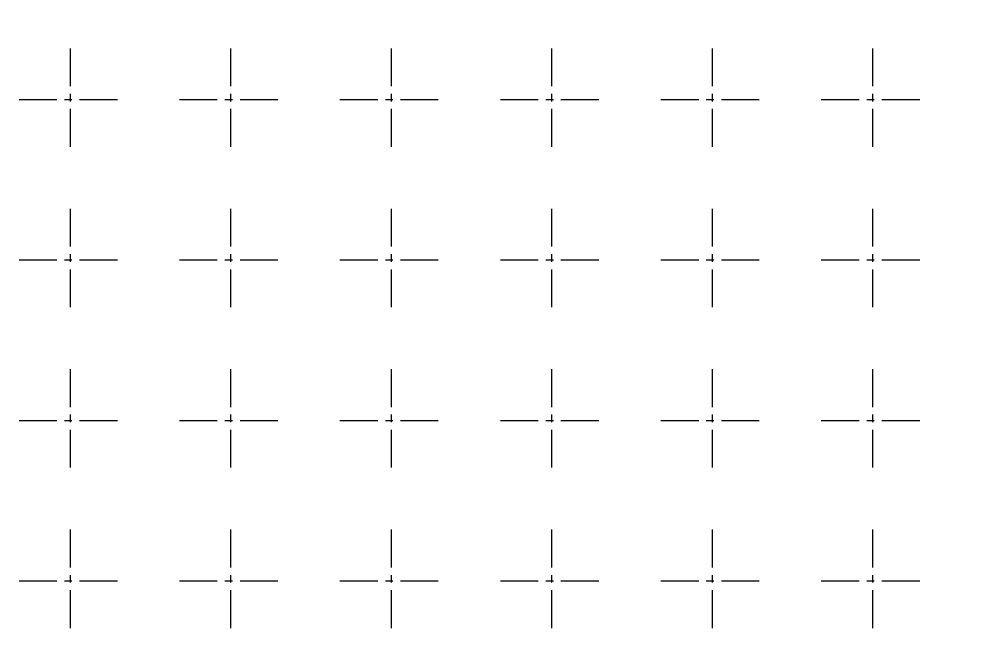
# Model space of a CAD drawing. Header units: millimetres. Extents: x 4859 to 4983, y 1620 to 1771.
# Drawn here: x 4907.25 to 4938.67, y 1689.78 to 1710.03 of the extents above; entities that cross this region are included whole.
import ezdxf

# ---------------------------------------------------------------- set-up
doc = ezdxf.new("R2010")
doc.units = ezdxf.units.MM
doc.linetypes.add('CENTER', pattern=[2, 1.25, -0.25, 0.25, -0.25])
doc.layers.add('中心线', color=1, linetype='CENTER')

msp = doc.modelspace()

# ---------------------------------------------------------------- linework, layer by layer
at = {"layer": '中心线', "linetype": 'CENTER', "lineweight": 5}
for p, q in [((4908.9457, 1709.0636), (4908.9457, 1705.6821)), ((4914.2457, 1709.0636), (4914.2457, 1705.6821)), ((4919.5457, 1709.0636), (4919.5457, 1705.6821)), ((4924.8457, 1709.0636), (4924.8457, 1705.6821)), ((4930.1457, 1709.0636), (4930.1457, 1705.6821)), ((4935.4457, 1709.0636), (4935.4457, 1705.6821)), ((4907.2549, 1707.3729), (4910.6364, 1707.3729)), ((4912.5549, 1707.3729), (4915.9364, 1707.3729)), ((4917.8549, 1707.3729), (4921.2364, 1707.3729)), ((4923.1549, 1707.3729), (4926.5364, 1707.3729)), ((4928.4549, 1707.3729), (4931.8364, 1707.3729)), ((4933.7549, 1707.3729), (4937.1364, 1707.3729)), ((4908.9457, 1703.7636), (4908.9457, 1700.3821)), ((4914.2457, 1703.7636), (4914.2457, 1700.3821)), ((4919.5457, 1703.7636), (4919.5457, 1700.3821)), ((4924.8457, 1703.7636), (4924.8457, 1700.3821)), ((4930.1457, 1703.7636), (4930.1457, 1700.3821)), ((4935.4457, 1703.7636), (4935.4457, 1700.3821)), ((4907.2549, 1702.0729), (4910.6364, 1702.0729)), ((4912.5549, 1702.0729), (4915.9364, 1702.0729)), ((4917.8549, 1702.0729), (4921.2364, 1702.0729)), ((4923.1549, 1702.0729), (4926.5364, 1702.0729)), ((4928.4549, 1702.0729), (4931.8364, 1702.0729)), ((4933.7549, 1702.0729), (4937.1364, 1702.0729)), ((4908.9457, 1698.4636), (4908.9457, 1695.0821)), ((4914.2457, 1698.4636), (4914.2457, 1695.0821)), ((4919.5457, 1698.4636), (4919.5457, 1695.0821)), ((4924.8457, 1698.4636), (4924.8457, 1695.0821)), ((4930.1457, 1698.4636), (4930.1457, 1695.0821)), ((4935.4457, 1698.4636), (4935.4457, 1695.0821)), ((4907.2549, 1696.7729), (4910.6364, 1696.7729)), ((4912.5549, 1696.7729), (4915.9364, 1696.7729)), ((4917.8549, 1696.7729), (4921.2364, 1696.7729)), ((4923.1549, 1696.7729), (4926.5364, 1696.7729)), ((4928.4549, 1696.7729), (4931.8364, 1696.7729)), ((4933.7549, 1696.7729), (4937.1364, 1696.7729)), ((4908.9457, 1693.1636), (4908.9457, 1689.7821)), ((4914.2457, 1693.1636), (4914.2457, 1689.7821)), ((4919.5457, 1693.1636), (4919.5457, 1689.7821)), ((4924.8457, 1693.1636), (4924.8457, 1689.7821)), ((4930.1457, 1693.1636), (4930.1457, 1689.7821)), ((4935.4457, 1693.1636), (4935.4457, 1689.7821)), ((4907.2549, 1691.4729), (4910.6364, 1691.4729)), ((4912.5549, 1691.4729), (4915.9364, 1691.4729)), ((4917.8549, 1691.4729), (4921.2364, 1691.4729)), ((4923.1549, 1691.4729), (4926.5364, 1691.4729)), ((4928.4549, 1691.4729), (4931.8364, 1691.4729)), ((4933.7549, 1691.4729), (4937.1364, 1691.4729))]:
    msp.add_line(p, q, dxfattribs=at)

doc.saveas('drawing.dxf')
